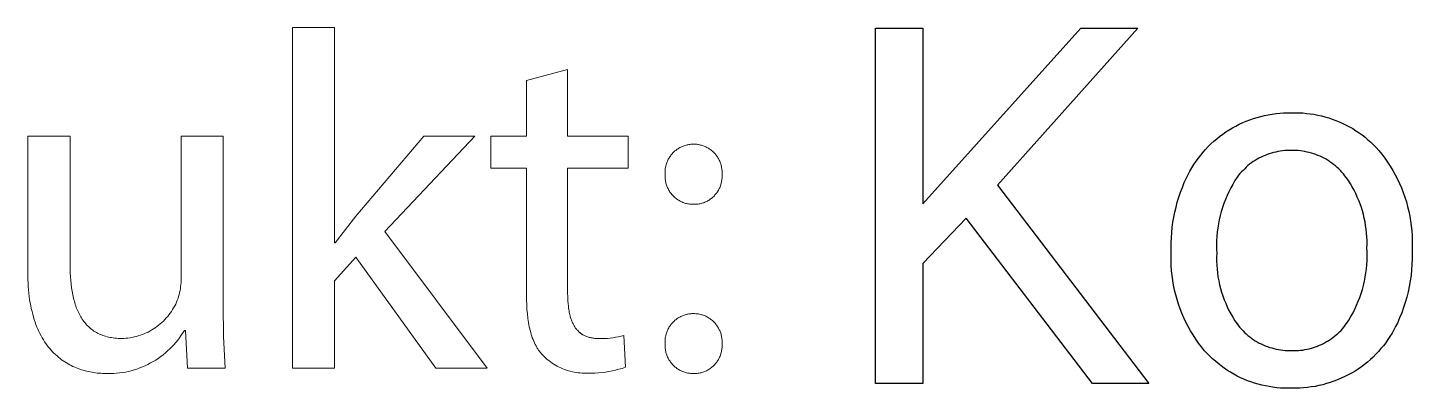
# Model space of a CAD drawing. Header units: millimetres. Extents: x 0 to 3480, y 0 to 2432.
# Drawn here: x 2266.4 to 2367.1, y 151.7 to 177.9 of the extents above; entities that cross this region are included whole.
import ezdxf

# ---------------------------------------------------------------- set-up
doc = ezdxf.new("R2010")
doc.units = ezdxf.units.MM
doc.header["$MEASUREMENT"] = 0
doc.layers.add('Domyślny', color=7, linetype='Continuous', true_color=0x000000)

msp = doc.modelspace()

# ---------------------------------------------------------------- linework, layer by layer
at = {"layer": 'Domyślny', "color": 18, "lineweight": 15, "true_color": 0x000000}
for p, q in [((2285.65, 153.18), (2285.65, 177.93)), ((2285.65, 177.93), (2288.69, 177.93)), ((2288.69, 177.93), (2288.69, 162.3)), ((2302.66, 174.09), (2305.66, 174.89)), ((2305.66, 174.89), (2305.66, 170.04)), ((2302.66, 170.04), (2302.66, 174.09)), ((2266.39, 160.17), (2266.39, 170.05)), ((2266.39, 170.05), (2269.47, 170.05)), ((2269.47, 170.05), (2269.47, 160.71)), ((2277.55, 159.7), (2277.55, 170.05)), ((2277.55, 170.05), (2280.61, 170.05)), ((2280.61, 170.05), (2280.61, 157.78)), ((2290.25, 164.23), (2295.2, 170.04)), ((2298.9, 170.04), (2292.37, 163.11)), ((2295.2, 170.04), (2298.9, 170.04)), ((2300.06, 167.71), (2300.06, 170.04)), ((2300.06, 170.04), (2302.66, 170.04)), ((2305.66, 170.04), (2310.06, 170.04)), ((2310.06, 170.04), (2310.06, 167.71)), ((2313.75, 169.17), (2313.81, 169.21)), ((2313.81, 169.21), (2313.88, 169.24)), ((2313.88, 169.24), (2313.94, 169.27)), ((2313.94, 169.27), (2314.01, 169.3)), ((2314.01, 169.3), (2314.07, 169.32)), ((2314.07, 169.32), (2314.14, 169.35)), ((2314.14, 169.35), (2314.21, 169.37)), ((2314.21, 169.37), (2314.27, 169.39)), ((2314.27, 169.39), (2314.34, 169.41)), ((2314.34, 169.41), (2314.41, 169.42)), ((2314.41, 169.42), (2314.48, 169.43)), ((2314.48, 169.43), (2314.55, 169.44)), ((2314.55, 169.44), (2314.62, 169.45)), ((2314.62, 169.45), (2314.69, 169.45)), ((2314.69, 169.45), (2314.76, 169.46)), ((2314.76, 169.46), (2314.84, 169.46)), ((2314.84, 169.46), (2314.91, 169.45)), ((2314.91, 169.45), (2314.98, 169.45)), ((2314.98, 169.45), (2315.05, 169.45)), ((2315.05, 169.45), (2315.12, 169.44)), ((2315.12, 169.44), (2315.18, 169.43)), ((2315.18, 169.43), (2315.25, 169.41)), ((2315.25, 169.41), (2315.32, 169.4)), ((2315.32, 169.4), (2315.39, 169.38)), ((2315.39, 169.38), (2315.46, 169.36)), ((2315.46, 169.36), (2315.52, 169.34)), ((2315.52, 169.34), (2315.59, 169.31)), ((2315.59, 169.31), (2315.65, 169.29)), ((2315.65, 169.29), (2315.72, 169.26)), ((2315.72, 169.26), (2315.78, 169.23)), ((2315.78, 169.23), (2315.84, 169.19)), ((2315.84, 169.19), (2315.9, 169.16)), ((2312.89, 168.17), (2312.92, 168.23)), ((2312.92, 168.23), (2312.95, 168.3)), ((2312.95, 168.3), (2312.98, 168.36)), ((2312.98, 168.36), (2313.01, 168.42)), ((2313.01, 168.42), (2313.05, 168.48)), ((2313.05, 168.48), (2313.09, 168.54)), ((2313.09, 168.54), (2313.13, 168.6)), ((2313.13, 168.6), (2313.17, 168.66)), ((2313.17, 168.66), (2313.22, 168.71)), ((2313.22, 168.71), (2313.26, 168.77)), ((2313.26, 168.77), (2313.31, 168.82)), ((2313.31, 168.82), (2313.36, 168.87)), ((2313.36, 168.87), (2313.41, 168.92)), ((2313.41, 168.92), (2313.46, 168.97)), ((2313.46, 168.97), (2313.52, 169.01)), ((2313.52, 169.01), (2313.58, 169.05)), ((2313.58, 169.05), (2313.63, 169.1)), ((2313.63, 169.1), (2313.69, 169.13)), ((2313.69, 169.13), (2313.75, 169.17)), ((2315.9, 169.16), (2315.96, 169.12)), ((2315.96, 169.12), (2316.02, 169.08)), ((2316.02, 169.08), (2316.08, 169.04)), ((2316.08, 169.04), (2316.13, 169)), ((2316.13, 169), (2316.19, 168.95)), ((2316.19, 168.95), (2316.24, 168.91)), ((2316.24, 168.91), (2316.29, 168.86)), ((2316.29, 168.86), (2316.34, 168.81)), ((2316.34, 168.81), (2316.39, 168.76)), ((2316.39, 168.76), (2316.43, 168.7)), ((2316.43, 168.7), (2316.47, 168.65)), ((2316.47, 168.65), (2316.52, 168.59)), ((2316.52, 168.59), (2316.56, 168.53)), ((2316.56, 168.53), (2316.59, 168.47)), ((2316.59, 168.47), (2316.63, 168.41)), ((2316.63, 168.41), (2316.66, 168.35)), ((2316.66, 168.35), (2316.69, 168.29)), ((2316.69, 168.29), (2316.72, 168.22)), ((2316.72, 168.22), (2316.75, 168.16)), ((2302.66, 167.71), (2300.06, 167.71)), ((2302.66, 158.51), (2302.66, 167.71)), ((2310.06, 167.71), (2305.66, 167.71)), ((2305.66, 167.71), (2305.66, 158.62)), ((2312.74, 167.41), (2312.75, 167.48)), ((2312.75, 167.34), (2312.74, 167.41)), ((2312.75, 167.55), (2312.76, 167.62)), ((2312.75, 167.48), (2312.75, 167.55)), ((2312.75, 167.27), (2312.75, 167.34)), ((2312.75, 167.19), (2312.75, 167.27)), ((2312.75, 167.12), (2312.75, 167.19)), ((2312.76, 167.69), (2312.78, 167.76)), ((2312.76, 167.62), (2312.76, 167.69)), ((2312.78, 167.76), (2312.79, 167.83)), ((2312.79, 167.83), (2312.8, 167.9)), ((2312.8, 167.9), (2312.82, 167.97)), ((2312.82, 167.97), (2312.84, 168.03)), ((2312.84, 168.03), (2312.87, 168.1)), ((2312.87, 168.1), (2312.89, 168.17)), ((2316.75, 168.16), (2316.77, 168.09)), ((2316.77, 168.09), (2316.8, 168.03)), ((2316.8, 168.03), (2316.82, 167.96)), ((2316.82, 167.96), (2316.83, 167.89)), ((2316.83, 167.89), (2316.85, 167.82)), ((2316.85, 167.82), (2316.86, 167.75)), ((2316.86, 167.75), (2316.87, 167.69)), ((2316.87, 167.69), (2316.88, 167.62)), ((2316.88, 167.62), (2316.89, 167.55)), ((2316.89, 167.55), (2316.89, 167.48)), ((2316.89, 167.48), (2316.89, 167.41)), ((2316.89, 167.41), (2316.89, 167.34)), ((2316.89, 167.34), (2316.89, 167.27)), ((2316.89, 167.27), (2316.89, 167.19)), ((2316.89, 167.19), (2316.89, 167.12)), ((2312.75, 167.05), (2312.75, 167.12)), ((2312.75, 166.98), (2312.75, 167.05)), ((2312.76, 166.91), (2312.75, 166.98)), ((2312.77, 166.84), (2312.76, 166.91)), ((2312.78, 166.77), (2312.77, 166.84)), ((2312.79, 166.7), (2312.78, 166.77)), ((2312.81, 166.63), (2312.79, 166.7)), ((2312.83, 166.56), (2312.81, 166.63)), ((2312.85, 166.49), (2312.83, 166.56)), ((2312.87, 166.42), (2312.85, 166.49)), ((2312.9, 166.36), (2312.87, 166.42)), ((2312.93, 166.29), (2312.9, 166.36)), ((2312.96, 166.23), (2312.93, 166.29)), ((2312.99, 166.16), (2312.96, 166.23)), ((2316.66, 166.17), (2316.62, 166.11)), ((2316.69, 166.23), (2316.66, 166.17)), ((2316.72, 166.3), (2316.69, 166.23)), ((2316.75, 166.36), (2316.72, 166.3)), ((2316.77, 166.43), (2316.75, 166.36)), ((2316.79, 166.5), (2316.77, 166.43)), ((2316.81, 166.56), (2316.79, 166.5)), ((2316.83, 166.63), (2316.81, 166.56)), ((2316.85, 166.7), (2316.83, 166.63)), ((2316.86, 166.77), (2316.85, 166.7)), ((2316.87, 166.84), (2316.86, 166.77)), ((2316.88, 166.91), (2316.87, 166.84)), ((2316.89, 166.98), (2316.88, 166.91)), ((2316.89, 167.12), (2316.89, 167.05)), ((2316.89, 167.05), (2316.89, 166.98)), ((2313.03, 166.1), (2312.99, 166.16)), ((2313.06, 166.04), (2313.03, 166.1)), ((2313.1, 165.98), (2313.06, 166.04)), ((2313.14, 165.92), (2313.1, 165.98)), ((2313.19, 165.87), (2313.14, 165.92)), ((2313.23, 165.81), (2313.19, 165.87)), ((2313.28, 165.76), (2313.23, 165.81)), ((2313.33, 165.71), (2313.28, 165.76)), ((2313.38, 165.66), (2313.33, 165.71)), ((2313.43, 165.61), (2313.38, 165.66)), ((2313.49, 165.56), (2313.43, 165.61)), ((2313.54, 165.52), (2313.49, 165.56)), ((2313.6, 165.47), (2313.54, 165.52)), ((2313.66, 165.43), (2313.6, 165.47)), ((2313.72, 165.39), (2313.66, 165.43)), ((2313.78, 165.36), (2313.72, 165.39)), ((2313.84, 165.32), (2313.78, 165.36)), ((2313.9, 165.29), (2313.84, 165.32)), ((2313.97, 165.26), (2313.9, 165.29)), ((2314.03, 165.23), (2313.97, 165.26)), ((2314.1, 165.21), (2314.03, 165.23)), ((2314.17, 165.18), (2314.1, 165.21)), ((2314.24, 165.16), (2314.17, 165.18)), ((2314.31, 165.15), (2314.24, 165.16)), ((2315.43, 165.17), (2315.36, 165.15)), ((2315.5, 165.19), (2315.43, 165.17)), ((2315.56, 165.21), (2315.5, 165.19)), ((2315.63, 165.24), (2315.56, 165.21)), ((2315.69, 165.27), (2315.63, 165.24)), ((2315.76, 165.3), (2315.69, 165.27)), ((2315.82, 165.33), (2315.76, 165.3)), ((2315.88, 165.36), (2315.82, 165.33)), ((2315.94, 165.4), (2315.88, 165.36)), ((2316, 165.44), (2315.94, 165.4)), ((2316.06, 165.48), (2316, 165.44)), ((2316.12, 165.52), (2316.06, 165.48)), ((2316.17, 165.57), (2316.12, 165.52)), ((2316.22, 165.62), (2316.17, 165.57)), ((2316.28, 165.66), (2316.22, 165.62)), ((2316.33, 165.71), (2316.28, 165.66)), ((2316.37, 165.77), (2316.33, 165.71)), ((2316.42, 165.82), (2316.37, 165.77)), ((2316.46, 165.87), (2316.42, 165.82)), ((2316.51, 165.93), (2316.46, 165.87)), ((2316.55, 165.99), (2316.51, 165.93)), ((2316.59, 166.05), (2316.55, 165.99)), ((2316.62, 166.11), (2316.59, 166.05)), ((2288.76, 162.3), (2290.25, 164.23)), ((2314.38, 165.13), (2314.31, 165.15)), ((2314.45, 165.12), (2314.38, 165.13)), ((2314.52, 165.11), (2314.45, 165.12)), ((2314.59, 165.1), (2314.52, 165.11)), ((2314.66, 165.09), (2314.59, 165.1)), ((2314.73, 165.09), (2314.66, 165.09)), ((2314.8, 165.09), (2314.73, 165.09)), ((2314.87, 165.09), (2314.8, 165.09)), ((2314.94, 165.09), (2314.87, 165.09)), ((2315.01, 165.09), (2314.94, 165.09)), ((2315.08, 165.1), (2315.01, 165.09)), ((2315.15, 165.11), (2315.08, 165.1)), ((2315.22, 165.12), (2315.15, 165.11)), ((2315.29, 165.13), (2315.22, 165.12)), ((2315.36, 165.15), (2315.29, 165.13)), ((2288.69, 162.3), (2288.76, 162.3)), ((2292.37, 163.11), (2299.8, 153.18)), ((2290.25, 161.26), (2288.69, 159.52)), ((2296.07, 153.18), (2290.25, 161.26)), ((2266.4, 159.63), (2266.39, 160.17)), ((2269.47, 160.71), (2269.47, 160.41)), ((2269.47, 160.41), (2269.48, 160.12)), ((2266.41, 159.37), (2266.4, 159.63)), ((2266.42, 159.12), (2266.41, 159.37)), ((2266.44, 158.87), (2266.42, 159.12)), ((2269.48, 160.12), (2269.5, 159.84)), ((2269.5, 159.84), (2269.52, 159.56)), ((2269.52, 159.56), (2269.54, 159.29)), ((2269.54, 159.29), (2269.58, 159.02)), ((2277.49, 158.97), (2277.51, 159.12)), ((2277.51, 159.12), (2277.53, 159.26)), ((2277.53, 159.26), (2277.54, 159.41)), ((2277.54, 159.41), (2277.55, 159.55)), ((2277.55, 159.55), (2277.55, 159.7)), ((2288.69, 159.52), (2288.69, 153.18)), ((2266.47, 158.63), (2266.44, 158.87)), ((2266.5, 158.39), (2266.47, 158.63)), ((2266.53, 158.16), (2266.5, 158.39)), ((2266.56, 157.94), (2266.53, 158.16)), ((2269.58, 159.02), (2269.62, 158.77)), ((2269.62, 158.77), (2269.67, 158.52)), ((2269.67, 158.52), (2269.72, 158.28)), ((2269.72, 158.28), (2269.75, 158.16)), ((2269.75, 158.16), (2269.78, 158.05)), ((2277.21, 157.98), (2277.27, 158.12)), ((2277.27, 158.12), (2277.32, 158.26)), ((2277.32, 158.26), (2277.36, 158.4)), ((2277.36, 158.4), (2277.4, 158.54)), ((2277.4, 158.54), (2277.44, 158.68)), ((2277.44, 158.68), (2277.47, 158.83)), ((2277.47, 158.83), (2277.49, 158.97)), ((2302.67, 158.15), (2302.66, 158.51)), ((2302.68, 157.79), (2302.67, 158.15)), ((2305.66, 158.62), (2305.67, 158.42)), ((2305.67, 158.42), (2305.67, 158.24)), ((2305.67, 158.24), (2305.68, 158.05)), ((2266.61, 157.72), (2266.56, 157.94)), ((2266.65, 157.51), (2266.61, 157.72)), ((2266.7, 157.3), (2266.65, 157.51)), ((2266.75, 157.1), (2266.7, 157.3)), ((2269.78, 158.05), (2269.81, 157.93)), ((2269.81, 157.93), (2269.85, 157.82)), ((2269.85, 157.82), (2269.89, 157.71)), ((2269.89, 157.71), (2269.92, 157.6)), ((2269.92, 157.6), (2269.96, 157.5)), ((2269.96, 157.5), (2270.01, 157.4)), ((2270.01, 157.4), (2270.05, 157.3)), ((2270.05, 157.3), (2270.1, 157.2)), ((2270.1, 157.2), (2270.15, 157.1)), ((2276.66, 157.06), (2276.76, 157.19)), ((2276.76, 157.19), (2276.84, 157.31)), ((2276.84, 157.31), (2276.93, 157.44)), ((2276.93, 157.44), (2277, 157.57)), ((2277, 157.57), (2277.08, 157.71)), ((2277.08, 157.71), (2277.15, 157.84)), ((2277.15, 157.84), (2277.21, 157.98)), ((2280.61, 157.78), (2280.64, 155.48)), ((2302.7, 157.45), (2302.68, 157.79)), ((2302.73, 157.12), (2302.7, 157.45)), ((2302.76, 156.8), (2302.73, 157.12)), ((2305.68, 158.05), (2305.69, 157.88)), ((2305.69, 157.88), (2305.71, 157.7)), ((2305.71, 157.7), (2305.73, 157.54)), ((2305.73, 157.54), (2305.76, 157.38)), ((2305.76, 157.38), (2305.78, 157.22)), ((2305.78, 157.22), (2305.8, 157.15)), ((2305.8, 157.15), (2305.82, 157.07)), ((2314.34, 157.1), (2314.41, 157.11)), ((2314.41, 157.11), (2314.48, 157.12)), ((2314.48, 157.12), (2314.55, 157.13)), ((2314.55, 157.13), (2314.62, 157.14)), ((2314.62, 157.14), (2314.69, 157.15)), ((2314.69, 157.15), (2314.76, 157.15)), ((2314.76, 157.15), (2314.84, 157.15)), ((2314.84, 157.15), (2314.91, 157.15)), ((2314.91, 157.15), (2314.98, 157.14)), ((2314.98, 157.14), (2315.05, 157.14)), ((2315.05, 157.14), (2315.12, 157.13)), ((2315.12, 157.13), (2315.18, 157.12)), ((2315.18, 157.12), (2315.25, 157.11)), ((2315.25, 157.11), (2315.32, 157.09)), ((2266.8, 156.9), (2266.75, 157.1)), ((2266.86, 156.71), (2266.8, 156.9)), ((2266.92, 156.53), (2266.86, 156.71)), ((2266.99, 156.35), (2266.92, 156.53)), ((2267.06, 156.17), (2266.99, 156.35)), ((2267.13, 156.01), (2267.06, 156.17)), ((2270.15, 157.1), (2270.2, 157.01)), ((2270.2, 157.01), (2270.25, 156.91)), ((2270.25, 156.91), (2270.3, 156.83)), ((2270.3, 156.83), (2270.36, 156.74)), ((2270.36, 156.74), (2270.42, 156.65)), ((2270.42, 156.65), (2270.48, 156.57)), ((2270.48, 156.57), (2270.54, 156.49)), ((2270.54, 156.49), (2270.61, 156.41)), ((2270.61, 156.41), (2270.67, 156.34)), ((2270.67, 156.34), (2270.74, 156.27)), ((2270.74, 156.27), (2270.81, 156.2)), ((2270.81, 156.2), (2270.89, 156.13)), ((2270.89, 156.13), (2270.96, 156.06)), ((2275.54, 156.04), (2275.67, 156.12)), ((2275.67, 156.12), (2275.79, 156.21)), ((2275.79, 156.21), (2275.91, 156.3)), ((2275.91, 156.3), (2276.03, 156.4)), ((2276.03, 156.4), (2276.15, 156.5)), ((2276.15, 156.5), (2276.26, 156.61)), ((2276.26, 156.61), (2276.37, 156.72)), ((2276.37, 156.72), (2276.47, 156.83)), ((2276.47, 156.83), (2276.57, 156.94)), ((2276.57, 156.94), (2276.66, 157.06)), ((2302.78, 156.64), (2302.76, 156.8)), ((2302.81, 156.49), (2302.78, 156.64)), ((2302.84, 156.34), (2302.81, 156.49)), ((2302.86, 156.19), (2302.84, 156.34)), ((2302.9, 156.05), (2302.86, 156.19)), ((2305.82, 157.07), (2305.83, 157)), ((2305.83, 157), (2305.85, 156.93)), ((2305.85, 156.93), (2305.87, 156.86)), ((2305.87, 156.86), (2305.9, 156.79)), ((2305.9, 156.79), (2305.92, 156.73)), ((2305.92, 156.73), (2305.94, 156.66)), ((2305.94, 156.66), (2305.97, 156.6)), ((2305.97, 156.6), (2305.99, 156.54)), ((2305.99, 156.54), (2306.02, 156.47)), ((2306.02, 156.47), (2306.05, 156.42)), ((2306.05, 156.42), (2306.08, 156.36)), ((2306.08, 156.36), (2306.11, 156.3)), ((2306.11, 156.3), (2306.14, 156.25)), ((2306.14, 156.25), (2306.17, 156.19)), ((2306.17, 156.19), (2306.21, 156.14)), ((2306.21, 156.14), (2306.24, 156.09)), ((2312.98, 156.05), (2313.01, 156.11)), ((2313.01, 156.11), (2313.05, 156.18)), ((2313.05, 156.18), (2313.09, 156.24)), ((2313.09, 156.24), (2313.13, 156.29)), ((2313.13, 156.29), (2313.17, 156.35)), ((2313.17, 156.35), (2313.22, 156.41)), ((2313.22, 156.41), (2313.26, 156.46)), ((2313.26, 156.46), (2313.31, 156.51)), ((2313.31, 156.51), (2313.36, 156.56)), ((2313.36, 156.56), (2313.41, 156.61)), ((2313.41, 156.61), (2313.46, 156.66)), ((2313.46, 156.66), (2313.52, 156.7)), ((2313.52, 156.7), (2313.58, 156.75)), ((2313.58, 156.75), (2313.63, 156.79)), ((2313.63, 156.79), (2313.69, 156.83)), ((2313.69, 156.83), (2313.75, 156.86)), ((2313.75, 156.86), (2313.81, 156.9)), ((2313.81, 156.9), (2313.88, 156.93)), ((2313.88, 156.93), (2313.94, 156.96)), ((2313.94, 156.96), (2314.01, 156.99)), ((2314.01, 156.99), (2314.07, 157.02)), ((2314.07, 157.02), (2314.14, 157.04)), ((2314.14, 157.04), (2314.21, 157.06)), ((2314.21, 157.06), (2314.27, 157.08)), ((2314.27, 157.08), (2314.34, 157.1)), ((2315.32, 157.09), (2315.39, 157.07)), ((2315.39, 157.07), (2315.46, 157.05)), ((2315.46, 157.05), (2315.52, 157.03)), ((2315.52, 157.03), (2315.59, 157.01)), ((2315.59, 157.01), (2315.65, 156.98)), ((2315.65, 156.98), (2315.72, 156.95)), ((2315.72, 156.95), (2315.78, 156.92)), ((2315.78, 156.92), (2315.84, 156.89)), ((2315.84, 156.89), (2315.9, 156.85)), ((2315.9, 156.85), (2315.96, 156.81)), ((2315.96, 156.81), (2316.02, 156.77)), ((2316.02, 156.77), (2316.08, 156.73)), ((2316.08, 156.73), (2316.13, 156.69)), ((2316.13, 156.69), (2316.19, 156.65)), ((2316.19, 156.65), (2316.24, 156.6)), ((2316.24, 156.6), (2316.29, 156.55)), ((2316.29, 156.55), (2316.34, 156.5)), ((2316.34, 156.5), (2316.39, 156.45)), ((2316.39, 156.45), (2316.43, 156.39)), ((2316.43, 156.39), (2316.47, 156.34)), ((2316.47, 156.34), (2316.52, 156.28)), ((2316.52, 156.28), (2316.56, 156.22)), ((2316.56, 156.22), (2316.59, 156.16)), ((2316.59, 156.16), (2316.63, 156.1)), ((2316.63, 156.1), (2316.66, 156.04)), ((2267.2, 155.84), (2267.13, 156.01)), ((2267.28, 155.69), (2267.2, 155.84)), ((2267.36, 155.53), (2267.28, 155.69)), ((2267.44, 155.38), (2267.36, 155.53)), ((2267.53, 155.24), (2267.44, 155.38)), ((2267.62, 155.1), (2267.53, 155.24)), ((2267.71, 154.97), (2267.62, 155.1)), ((2270.96, 156.06), (2271.04, 156)), ((2271.04, 156), (2271.12, 155.94)), ((2271.12, 155.94), (2271.2, 155.88)), ((2271.2, 155.88), (2271.29, 155.83)), ((2271.29, 155.83), (2271.38, 155.78)), ((2271.38, 155.78), (2271.46, 155.73)), ((2271.46, 155.73), (2271.56, 155.68)), ((2271.56, 155.68), (2271.65, 155.64)), ((2271.65, 155.64), (2271.75, 155.6)), ((2271.75, 155.6), (2271.85, 155.56)), ((2271.85, 155.56), (2271.95, 155.53)), ((2271.95, 155.53), (2272.05, 155.5)), ((2272.05, 155.5), (2272.16, 155.47)), ((2272.16, 155.47), (2272.26, 155.44)), ((2272.26, 155.44), (2272.38, 155.42)), ((2272.38, 155.42), (2272.49, 155.4)), ((2272.49, 155.4), (2272.61, 155.38)), ((2272.61, 155.38), (2272.72, 155.37)), ((2272.72, 155.37), (2272.85, 155.36)), ((2272.85, 155.36), (2272.97, 155.35)), ((2272.97, 155.35), (2273.1, 155.34)), ((2273.1, 155.34), (2273.22, 155.34)), ((2273.22, 155.34), (2273.38, 155.35)), ((2273.38, 155.35), (2273.53, 155.36)), ((2273.53, 155.36), (2273.68, 155.37)), ((2273.68, 155.37), (2273.83, 155.39)), ((2273.83, 155.39), (2273.98, 155.42)), ((2273.98, 155.42), (2274.13, 155.45)), ((2274.13, 155.45), (2274.28, 155.49)), ((2274.28, 155.49), (2274.43, 155.53)), ((2274.43, 155.53), (2274.58, 155.57)), ((2274.58, 155.57), (2274.72, 155.63)), ((2274.72, 155.63), (2274.86, 155.68)), ((2274.86, 155.68), (2275, 155.74)), ((2275, 155.74), (2275.14, 155.81)), ((2275.14, 155.81), (2275.28, 155.88)), ((2275.28, 155.88), (2275.41, 155.96)), ((2275.41, 155.96), (2275.54, 156.04)), ((2277.3, 155.22), (2277.17, 155.05)), ((2277.43, 155.39), (2277.3, 155.22)), ((2277.56, 155.57), (2277.43, 155.39)), ((2277.68, 155.75), (2277.56, 155.57)), ((2277.79, 155.93), (2277.68, 155.75)), ((2277.86, 155.93), (2277.79, 155.93)), ((2278.02, 153.19), (2277.86, 155.93)), ((2280.64, 155.48), (2280.75, 153.19)), ((2302.93, 155.91), (2302.9, 156.05)), ((2302.97, 155.77), (2302.93, 155.91)), ((2303.01, 155.64), (2302.97, 155.77)), ((2303.05, 155.51), (2303.01, 155.64)), ((2303.09, 155.38), (2303.05, 155.51)), ((2303.14, 155.26), (2303.09, 155.38)), ((2303.19, 155.14), (2303.14, 155.26)), ((2303.24, 155.02), (2303.19, 155.14)), ((2306.24, 156.09), (2306.28, 156.04)), ((2306.28, 156.04), (2306.32, 156)), ((2306.32, 156), (2306.36, 155.95)), ((2306.36, 155.95), (2306.4, 155.91)), ((2306.4, 155.91), (2306.44, 155.86)), ((2306.44, 155.86), (2306.48, 155.82)), ((2306.48, 155.82), (2306.5, 155.8)), ((2306.5, 155.8), (2306.53, 155.78)), ((2306.53, 155.78), (2306.55, 155.77)), ((2306.55, 155.77), (2306.57, 155.75)), ((2306.57, 155.75), (2306.6, 155.73)), ((2306.6, 155.73), (2306.62, 155.71)), ((2306.62, 155.71), (2306.64, 155.69)), ((2306.64, 155.69), (2306.67, 155.68)), ((2306.67, 155.68), (2306.69, 155.66)), ((2306.69, 155.66), (2306.72, 155.64)), ((2306.72, 155.64), (2306.74, 155.63)), ((2306.74, 155.63), (2306.77, 155.61)), ((2306.77, 155.61), (2306.82, 155.58)), ((2306.82, 155.58), (2306.88, 155.55)), ((2306.88, 155.55), (2306.93, 155.53)), ((2306.93, 155.53), (2306.99, 155.5)), ((2306.99, 155.5), (2307.05, 155.48)), ((2307.05, 155.48), (2307.11, 155.46)), ((2307.11, 155.46), (2307.17, 155.44)), ((2307.17, 155.44), (2307.23, 155.42)), ((2307.23, 155.42), (2307.3, 155.41)), ((2307.3, 155.41), (2307.36, 155.39)), ((2307.36, 155.39), (2307.43, 155.38)), ((2307.43, 155.38), (2307.5, 155.37)), ((2307.5, 155.37), (2307.57, 155.36)), ((2307.57, 155.36), (2307.64, 155.35)), ((2307.64, 155.35), (2307.72, 155.34)), ((2307.72, 155.34), (2307.79, 155.34)), ((2307.79, 155.34), (2307.87, 155.34)), ((2307.87, 155.34), (2307.95, 155.34)), ((2307.95, 155.34), (2308.15, 155.33)), ((2308.15, 155.33), (2308.35, 155.34)), ((2308.35, 155.34), (2308.55, 155.35)), ((2308.55, 155.35), (2308.75, 155.37)), ((2308.75, 155.37), (2308.95, 155.39)), ((2308.95, 155.39), (2309.15, 155.43)), ((2309.15, 155.43), (2309.35, 155.46)), ((2309.35, 155.46), (2309.55, 155.51)), ((2309.55, 155.51), (2309.74, 155.56)), ((2309.74, 155.56), (2309.87, 153.25)), ((2312.74, 155.1), (2312.75, 155.17)), ((2312.75, 155.03), (2312.74, 155.1)), ((2312.75, 155.24), (2312.76, 155.31)), ((2312.75, 155.17), (2312.75, 155.24)), ((2312.76, 155.38), (2312.78, 155.45)), ((2312.76, 155.31), (2312.76, 155.38)), ((2312.78, 155.45), (2312.79, 155.52)), ((2312.79, 155.52), (2312.8, 155.59)), ((2312.8, 155.59), (2312.82, 155.66)), ((2312.82, 155.66), (2312.84, 155.73)), ((2312.84, 155.73), (2312.87, 155.79)), ((2312.87, 155.79), (2312.89, 155.86)), ((2312.89, 155.86), (2312.92, 155.92)), ((2312.92, 155.92), (2312.95, 155.99)), ((2312.95, 155.99), (2312.98, 156.05)), ((2316.66, 156.04), (2316.69, 155.98)), ((2316.69, 155.98), (2316.72, 155.92)), ((2316.72, 155.92), (2316.75, 155.85)), ((2316.75, 155.85), (2316.77, 155.79)), ((2316.77, 155.79), (2316.8, 155.72)), ((2316.8, 155.72), (2316.82, 155.65)), ((2316.82, 155.65), (2316.83, 155.58)), ((2316.83, 155.58), (2316.85, 155.52)), ((2316.85, 155.52), (2316.86, 155.45)), ((2316.86, 155.45), (2316.87, 155.38)), ((2316.87, 155.38), (2316.88, 155.31)), ((2316.88, 155.31), (2316.89, 155.24)), ((2316.89, 155.24), (2316.89, 155.17)), ((2316.89, 155.17), (2316.89, 155.1)), ((2316.89, 155.1), (2316.89, 155.03)), ((2267.8, 154.84), (2267.71, 154.97)), ((2267.9, 154.72), (2267.8, 154.84)), ((2268, 154.6), (2267.9, 154.72)), ((2268.1, 154.48), (2268, 154.6)), ((2268.2, 154.37), (2268.1, 154.48)), ((2268.3, 154.27), (2268.2, 154.37)), ((2268.41, 154.17), (2268.3, 154.27)), ((2268.52, 154.07), (2268.41, 154.17)), ((2276.23, 154.15), (2276.06, 154.02)), ((2276.4, 154.29), (2276.23, 154.15)), ((2276.56, 154.43), (2276.4, 154.29)), ((2276.72, 154.58), (2276.56, 154.43)), ((2276.88, 154.73), (2276.72, 154.58)), ((2277.02, 154.89), (2276.88, 154.73)), ((2277.17, 155.05), (2277.02, 154.89)), ((2303.3, 154.91), (2303.24, 155.02)), ((2303.36, 154.8), (2303.3, 154.91)), ((2303.42, 154.69), (2303.36, 154.8)), ((2303.45, 154.64), (2303.42, 154.69)), ((2303.48, 154.59), (2303.45, 154.64)), ((2303.52, 154.54), (2303.48, 154.59)), ((2303.55, 154.49), (2303.52, 154.54)), ((2303.59, 154.44), (2303.55, 154.49)), ((2303.62, 154.39), (2303.59, 154.44)), ((2303.66, 154.34), (2303.62, 154.39)), ((2303.7, 154.3), (2303.66, 154.34)), ((2303.74, 154.25), (2303.7, 154.3)), ((2303.78, 154.21), (2303.74, 154.25)), ((2303.82, 154.16), (2303.78, 154.21)), ((2303.86, 154.12), (2303.82, 154.16)), ((2303.96, 154.02), (2303.86, 154.12)), ((2312.75, 154.96), (2312.75, 155.03)), ((2312.75, 154.89), (2312.75, 154.96)), ((2312.75, 154.81), (2312.75, 154.89)), ((2312.75, 154.74), (2312.75, 154.81)), ((2312.75, 154.67), (2312.75, 154.74)), ((2312.76, 154.6), (2312.75, 154.67)), ((2312.77, 154.53), (2312.76, 154.6)), ((2312.78, 154.46), (2312.77, 154.53)), ((2312.8, 154.39), (2312.78, 154.46)), ((2312.81, 154.32), (2312.8, 154.39)), ((2312.83, 154.25), (2312.81, 154.32)), ((2312.85, 154.19), (2312.83, 154.25)), ((2312.88, 154.12), (2312.85, 154.19)), ((2312.9, 154.05), (2312.88, 154.12)), ((2316.77, 154.13), (2316.74, 154.06)), ((2316.79, 154.19), (2316.77, 154.13)), ((2316.81, 154.26), (2316.79, 154.19)), ((2316.83, 154.33), (2316.81, 154.26)), ((2316.85, 154.4), (2316.83, 154.33)), ((2316.86, 154.47), (2316.85, 154.4)), ((2316.87, 154.53), (2316.86, 154.47)), ((2316.88, 154.6), (2316.87, 154.53)), ((2316.89, 154.68), (2316.88, 154.6)), ((2316.89, 155.03), (2316.89, 154.96)), ((2316.89, 154.96), (2316.89, 154.89)), ((2316.89, 154.89), (2316.89, 154.82)), ((2316.89, 154.82), (2316.89, 154.75)), ((2316.89, 154.75), (2316.89, 154.68)), ((2268.63, 153.97), (2268.52, 154.07)), ((2268.74, 153.89), (2268.63, 153.97)), ((2268.85, 153.8), (2268.74, 153.89)), ((2268.97, 153.72), (2268.85, 153.8)), ((2269.09, 153.64), (2268.97, 153.72)), ((2269.2, 153.57), (2269.09, 153.64)), ((2269.32, 153.5), (2269.2, 153.57)), ((2269.44, 153.43), (2269.32, 153.5)), ((2269.56, 153.37), (2269.44, 153.43)), ((2269.68, 153.31), (2269.56, 153.37)), ((2269.81, 153.26), (2269.68, 153.31)), ((2269.93, 153.21), (2269.81, 153.26)), ((2270.06, 153.16), (2269.93, 153.21)), ((2270.18, 153.11), (2270.06, 153.16)), ((2270.31, 153.07), (2270.18, 153.11)), ((2274.33, 153.12), (2274.13, 153.06)), ((2274.54, 153.2), (2274.33, 153.12)), ((2274.74, 153.28), (2274.54, 153.2)), ((2274.94, 153.36), (2274.74, 153.28)), ((2275.13, 153.46), (2274.94, 153.36)), ((2275.33, 153.56), (2275.13, 153.46)), ((2275.52, 153.66), (2275.33, 153.56)), ((2275.7, 153.77), (2275.52, 153.66)), ((2275.88, 153.89), (2275.7, 153.77)), ((2276.06, 154.02), (2275.88, 153.89)), ((2280.75, 153.19), (2278.02, 153.19)), ((2288.69, 153.18), (2285.65, 153.18)), ((2299.8, 153.18), (2296.07, 153.18)), ((2304.07, 153.92), (2303.96, 154.02)), ((2304.18, 153.82), (2304.07, 153.92)), ((2304.29, 153.73), (2304.18, 153.82)), ((2304.41, 153.64), (2304.29, 153.73)), ((2304.53, 153.55), (2304.41, 153.64)), ((2304.65, 153.47), (2304.53, 153.55)), ((2304.77, 153.4), (2304.65, 153.47)), ((2304.9, 153.33), (2304.77, 153.4)), ((2305.03, 153.26), (2304.9, 153.33)), ((2305.16, 153.2), (2305.03, 153.26)), ((2305.3, 153.14), (2305.16, 153.2)), ((2305.44, 153.09), (2305.3, 153.14)), ((2305.57, 153.04), (2305.44, 153.09)), ((2309.39, 153.1), (2309.15, 153.03)), ((2309.63, 153.17), (2309.39, 153.1)), ((2309.87, 153.25), (2309.63, 153.17)), ((2312.93, 153.99), (2312.9, 154.05)), ((2312.96, 153.92), (2312.93, 153.99)), ((2312.99, 153.86), (2312.96, 153.92)), ((2313.03, 153.8), (2312.99, 153.86)), ((2313.07, 153.74), (2313.03, 153.8)), ((2313.11, 153.68), (2313.07, 153.74)), ((2313.15, 153.62), (2313.11, 153.68)), ((2313.19, 153.56), (2313.15, 153.62)), ((2313.24, 153.51), (2313.19, 153.56)), ((2313.28, 153.46), (2313.24, 153.51)), ((2313.33, 153.4), (2313.28, 153.46)), ((2313.38, 153.35), (2313.33, 153.4)), ((2313.43, 153.31), (2313.38, 153.35)), ((2313.49, 153.26), (2313.43, 153.31)), ((2313.54, 153.22), (2313.49, 153.26)), ((2313.6, 153.17), (2313.54, 153.22)), ((2313.66, 153.13), (2313.6, 153.17)), ((2313.72, 153.09), (2313.66, 153.13)), ((2313.78, 153.06), (2313.72, 153.09)), ((2315.94, 153.1), (2315.88, 153.07)), ((2316, 153.14), (2315.94, 153.1)), ((2316.06, 153.18), (2316, 153.14)), ((2316.11, 153.22), (2316.06, 153.18)), ((2316.17, 153.27), (2316.11, 153.22)), ((2316.22, 153.31), (2316.17, 153.27)), ((2316.27, 153.36), (2316.22, 153.31)), ((2316.32, 153.41), (2316.27, 153.36)), ((2316.37, 153.46), (2316.32, 153.41)), ((2316.42, 153.52), (2316.37, 153.46)), ((2316.46, 153.57), (2316.42, 153.52)), ((2316.5, 153.63), (2316.46, 153.57)), ((2316.54, 153.69), (2316.5, 153.63)), ((2316.58, 153.75), (2316.54, 153.69)), ((2316.62, 153.81), (2316.58, 153.75)), ((2316.65, 153.87), (2316.62, 153.81)), ((2316.68, 153.93), (2316.65, 153.87)), ((2316.71, 153.99), (2316.68, 153.93)), ((2316.74, 154.06), (2316.71, 153.99)), ((2270.43, 153.03), (2270.31, 153.07)), ((2270.56, 153), (2270.43, 153.03)), ((2270.69, 152.97), (2270.56, 153)), ((2270.81, 152.94), (2270.69, 152.97)), ((2270.94, 152.91), (2270.81, 152.94)), ((2271.07, 152.89), (2270.94, 152.91)), ((2271.2, 152.87), (2271.07, 152.89)), ((2271.32, 152.85), (2271.2, 152.87)), ((2271.45, 152.83), (2271.32, 152.85)), ((2271.58, 152.82), (2271.45, 152.83)), ((2271.7, 152.81), (2271.58, 152.82)), ((2271.83, 152.8), (2271.7, 152.81)), ((2271.96, 152.8), (2271.83, 152.8)), ((2272.08, 152.79), (2271.96, 152.8)), ((2272.2, 152.79), (2272.08, 152.79)), ((2272.42, 152.79), (2272.2, 152.79)), ((2272.64, 152.8), (2272.42, 152.79)), ((2272.85, 152.82), (2272.64, 152.8)), ((2273.07, 152.84), (2272.85, 152.82)), ((2273.28, 152.87), (2273.07, 152.84)), ((2273.5, 152.9), (2273.28, 152.87)), ((2273.71, 152.95), (2273.5, 152.9)), ((2273.92, 153), (2273.71, 152.95)), ((2274.13, 153.06), (2273.92, 153)), ((2305.71, 152.99), (2305.57, 153.04)), ((2305.85, 152.96), (2305.71, 152.99)), ((2306, 152.92), (2305.85, 152.96)), ((2306.14, 152.89), (2306, 152.92)), ((2306.28, 152.87), (2306.14, 152.89)), ((2306.43, 152.85), (2306.28, 152.87)), ((2306.58, 152.84), (2306.43, 152.85)), ((2306.72, 152.83), (2306.58, 152.84)), ((2306.87, 152.82), (2306.72, 152.83)), ((2307.01, 152.83), (2306.87, 152.82)), ((2307.16, 152.83), (2307.01, 152.83)), ((2307.41, 152.83), (2307.16, 152.83)), ((2307.66, 152.83), (2307.41, 152.83)), ((2307.91, 152.84), (2307.66, 152.83)), ((2308.16, 152.86), (2307.91, 152.84)), ((2308.41, 152.89), (2308.16, 152.86)), ((2308.66, 152.93), (2308.41, 152.89)), ((2308.91, 152.98), (2308.66, 152.93)), ((2309.15, 153.03), (2308.91, 152.98)), ((2313.84, 153.02), (2313.78, 153.06)), ((2313.91, 152.99), (2313.84, 153.02)), ((2313.97, 152.96), (2313.91, 152.99)), ((2314.04, 152.93), (2313.97, 152.96)), ((2314.1, 152.91), (2314.04, 152.93)), ((2314.17, 152.89), (2314.1, 152.91)), ((2314.24, 152.87), (2314.17, 152.89)), ((2314.31, 152.85), (2314.24, 152.87)), ((2314.38, 152.83), (2314.31, 152.85)), ((2314.45, 152.82), (2314.38, 152.83)), ((2314.52, 152.81), (2314.45, 152.82)), ((2314.59, 152.8), (2314.52, 152.81)), ((2314.66, 152.79), (2314.59, 152.8)), ((2314.73, 152.79), (2314.66, 152.79)), ((2314.8, 152.79), (2314.73, 152.79)), ((2314.87, 152.79), (2314.8, 152.79)), ((2314.94, 152.79), (2314.87, 152.79)), ((2315.01, 152.79), (2314.94, 152.79)), ((2315.08, 152.8), (2315.01, 152.79)), ((2315.15, 152.81), (2315.08, 152.8)), ((2315.22, 152.82), (2315.15, 152.81)), ((2315.29, 152.84), (2315.22, 152.82)), ((2315.36, 152.85), (2315.29, 152.84)), ((2315.43, 152.87), (2315.36, 152.85)), ((2315.5, 152.89), (2315.43, 152.87)), ((2315.56, 152.92), (2315.5, 152.89)), ((2315.63, 152.94), (2315.56, 152.92)), ((2315.69, 152.97), (2315.63, 152.94)), ((2315.76, 153), (2315.69, 152.97)), ((2315.82, 153.03), (2315.76, 153)), ((2315.88, 153.07), (2315.82, 153.03))]:
    msp.add_line(p, q, dxfattribs=at)
at = {"layer": 'Domyślny'}
for p, q in [((2328.06, 152.07), (2328.06, 177.9)), ((2328.06, 177.9), (2331.48, 177.9)), ((2331.48, 177.9), (2331.48, 165.12)), ((2331.48, 165.12), (2342.99, 177.9)), ((2347.12, 177.9), (2336.92, 166.49)), ((2342.99, 177.9), (2347.12, 177.9)), ((2355.01, 171.13), (2355.28, 171.23)), ((2355.28, 171.23), (2355.54, 171.32)), ((2355.54, 171.32), (2355.81, 171.41)), ((2355.81, 171.41), (2356.08, 171.48)), ((2356.08, 171.48), (2356.35, 171.54)), ((2356.35, 171.54), (2356.62, 171.6)), ((2356.62, 171.6), (2356.9, 171.65)), ((2356.9, 171.65), (2357.18, 171.68)), ((2357.18, 171.68), (2357.45, 171.71)), ((2357.45, 171.71), (2357.73, 171.73)), ((2357.73, 171.73), (2358.01, 171.74)), ((2358.01, 171.74), (2358.29, 171.74)), ((2358.29, 171.74), (2358.57, 171.74)), ((2358.57, 171.74), (2358.84, 171.74)), ((2358.84, 171.74), (2359.12, 171.73)), ((2359.12, 171.73), (2359.39, 171.7)), ((2359.39, 171.7), (2359.66, 171.67)), ((2359.66, 171.67), (2359.94, 171.63)), ((2359.94, 171.63), (2360.21, 171.58)), ((2360.21, 171.58), (2360.48, 171.52)), ((2360.48, 171.52), (2360.74, 171.45)), ((2360.74, 171.45), (2361.01, 171.37)), ((2361.01, 171.37), (2361.27, 171.29)), ((2361.27, 171.29), (2361.52, 171.19)), ((2353.08, 170.03), (2353.3, 170.2)), ((2353.3, 170.2), (2353.53, 170.36)), ((2353.53, 170.36), (2353.77, 170.51)), ((2353.77, 170.51), (2354.01, 170.65)), ((2354.01, 170.65), (2354.25, 170.78)), ((2354.25, 170.78), (2354.5, 170.91)), ((2354.5, 170.91), (2354.76, 171.03)), ((2354.76, 171.03), (2355.01, 171.13)), ((2361.52, 171.19), (2361.78, 171.09)), ((2361.78, 171.09), (2362.03, 170.97)), ((2362.03, 170.97), (2362.28, 170.85)), ((2362.28, 170.85), (2362.52, 170.72)), ((2362.52, 170.72), (2362.76, 170.59)), ((2362.76, 170.59), (2362.99, 170.44)), ((2362.99, 170.44), (2363.22, 170.29)), ((2363.22, 170.29), (2363.44, 170.13)), ((2352.06, 169.08), (2352.25, 169.29)), ((2352.25, 169.29), (2352.45, 169.48)), ((2352.45, 169.48), (2352.65, 169.67)), ((2352.65, 169.67), (2352.87, 169.85)), ((2352.87, 169.85), (2353.08, 170.03)), ((2363.44, 170.13), (2363.66, 169.96)), ((2363.66, 169.96), (2363.87, 169.78)), ((2363.87, 169.78), (2364.08, 169.6)), ((2364.08, 169.6), (2364.27, 169.41)), ((2364.27, 169.41), (2364.47, 169.21)), ((2364.47, 169.21), (2364.65, 169.01)), ((2351.21, 167.98), (2351.37, 168.22)), ((2351.37, 168.22), (2351.53, 168.44)), ((2351.53, 168.44), (2351.7, 168.66)), ((2351.7, 168.66), (2351.88, 168.88)), ((2351.88, 168.88), (2352.06, 169.08)), ((2355.53, 168.19), (2355.39, 168.1)), ((2355.66, 168.28), (2355.53, 168.19)), ((2355.8, 168.36), (2355.66, 168.28)), ((2355.94, 168.44), (2355.8, 168.36)), ((2356.09, 168.52), (2355.94, 168.44)), ((2356.24, 168.59), (2356.09, 168.52)), ((2356.39, 168.65), (2356.24, 168.59)), ((2356.54, 168.71), (2356.39, 168.65)), ((2356.69, 168.76), (2356.54, 168.71)), ((2356.85, 168.81), (2356.69, 168.76)), ((2357, 168.85), (2356.85, 168.81)), ((2357.16, 168.89), (2357, 168.85)), ((2357.32, 168.92), (2357.16, 168.89)), ((2357.48, 168.95), (2357.32, 168.92)), ((2357.64, 168.97), (2357.48, 168.95)), ((2357.81, 168.99), (2357.64, 168.97)), ((2357.97, 169), (2357.81, 168.99)), ((2358.13, 169), (2357.97, 169)), ((2358.29, 169), (2358.13, 169)), ((2358.46, 169), (2358.29, 169)), ((2358.62, 169), (2358.46, 169)), ((2358.79, 168.99), (2358.62, 169)), ((2358.95, 168.97), (2358.79, 168.99)), ((2359.12, 168.95), (2358.95, 168.97)), ((2359.28, 168.93), (2359.12, 168.95)), ((2359.44, 168.89), (2359.28, 168.93)), ((2359.6, 168.86), (2359.44, 168.89)), ((2359.76, 168.81), (2359.6, 168.86)), ((2359.92, 168.76), (2359.76, 168.81)), ((2360.08, 168.71), (2359.92, 168.76)), ((2360.23, 168.65), (2360.08, 168.71)), ((2360.38, 168.58), (2360.23, 168.65)), ((2360.53, 168.51), (2360.38, 168.58)), ((2360.68, 168.44), (2360.53, 168.51)), ((2360.82, 168.36), (2360.68, 168.44)), ((2360.97, 168.27), (2360.82, 168.36)), ((2361.1, 168.18), (2360.97, 168.27)), ((2361.24, 168.09), (2361.1, 168.18)), ((2364.65, 169.01), (2364.88, 168.73)), ((2364.88, 168.73), (2365.09, 168.45)), ((2365.09, 168.45), (2365.29, 168.16)), ((2350.67, 167.01), (2350.79, 167.26)), ((2350.79, 167.26), (2350.92, 167.51)), ((2350.92, 167.51), (2351.06, 167.75)), ((2351.06, 167.75), (2351.21, 167.98)), ((2354.46, 167.2), (2354.36, 167.07)), ((2354.56, 167.32), (2354.46, 167.2)), ((2354.67, 167.44), (2354.56, 167.32)), ((2354.78, 167.56), (2354.67, 167.44)), ((2354.9, 167.68), (2354.78, 167.56)), ((2355.02, 167.79), (2354.9, 167.68)), ((2355.14, 167.9), (2355.02, 167.79)), ((2355.26, 168), (2355.14, 167.9)), ((2355.39, 168.1), (2355.26, 168)), ((2361.37, 167.99), (2361.24, 168.09)), ((2361.5, 167.88), (2361.37, 167.99)), ((2361.62, 167.77), (2361.5, 167.88)), ((2361.75, 167.66), (2361.62, 167.77)), ((2361.86, 167.55), (2361.75, 167.66)), ((2361.97, 167.42), (2361.86, 167.55)), ((2362.08, 167.3), (2361.97, 167.42)), ((2362.19, 167.17), (2362.08, 167.3)), ((2365.29, 168.16), (2365.49, 167.86)), ((2365.49, 167.86), (2365.67, 167.55)), ((2365.67, 167.55), (2365.85, 167.24)), ((2365.85, 167.24), (2366.01, 166.92)), ((2336.92, 166.49), (2347.92, 152.07)), ((2350.24, 165.97), (2350.37, 166.32)), ((2350.37, 166.32), (2350.51, 166.67)), ((2350.51, 166.67), (2350.67, 167.01)), ((2353.89, 166.28), (2353.75, 166)), ((2354.04, 166.54), (2353.89, 166.28)), ((2354.19, 166.81), (2354.04, 166.54)), ((2354.36, 167.07), (2354.19, 166.81)), ((2362.29, 167.04), (2362.19, 167.17)), ((2362.44, 166.82), (2362.29, 167.04)), ((2362.59, 166.59), (2362.44, 166.82)), ((2362.73, 166.35), (2362.59, 166.59)), ((2362.86, 166.11), (2362.73, 166.35)), ((2366.01, 166.92), (2366.16, 166.6)), ((2366.16, 166.6), (2366.3, 166.28)), ((2366.3, 166.28), (2366.43, 165.94)), ((2349.91, 164.89), (2350, 165.25)), ((2350, 165.25), (2350.11, 165.61)), ((2350.11, 165.61), (2350.24, 165.97)), ((2353.5, 165.44), (2353.39, 165.15)), ((2353.62, 165.72), (2353.5, 165.44)), ((2353.75, 166), (2353.62, 165.72)), ((2362.98, 165.87), (2362.86, 166.11)), ((2363.09, 165.62), (2362.98, 165.87)), ((2363.2, 165.37), (2363.09, 165.62)), ((2363.3, 165.12), (2363.2, 165.37)), ((2366.43, 165.94), (2366.55, 165.61)), ((2366.55, 165.61), (2366.66, 165.27)), ((2366.66, 165.27), (2366.75, 164.93)), ((2349.68, 163.79), (2349.75, 164.16)), ((2349.75, 164.16), (2349.82, 164.53)), ((2349.82, 164.53), (2349.91, 164.89)), ((2353.12, 164.27), (2353.05, 163.97)), ((2353.2, 164.57), (2353.12, 164.27)), ((2353.29, 164.86), (2353.2, 164.57)), ((2353.39, 165.15), (2353.29, 164.86)), ((2363.39, 164.86), (2363.3, 165.12)), ((2363.47, 164.61), (2363.39, 164.86)), ((2363.54, 164.34), (2363.47, 164.61)), ((2363.6, 164.08), (2363.54, 164.34)), ((2366.75, 164.93), (2366.84, 164.58)), ((2366.84, 164.58), (2366.91, 164.23)), ((2366.91, 164.23), (2366.97, 163.88)), ((2334.65, 164.08), (2331.48, 160.79)), ((2343.83, 152.07), (2334.65, 164.08)), ((2349.6, 163.04), (2349.63, 163.41)), ((2349.63, 163.41), (2349.68, 163.79)), ((2352.94, 163.37), (2352.9, 163.06)), ((2352.99, 163.67), (2352.94, 163.37)), ((2353.05, 163.97), (2352.99, 163.67)), ((2363.66, 163.81), (2363.6, 164.08)), ((2363.7, 163.54), (2363.66, 163.81)), ((2363.74, 163.28), (2363.7, 163.54)), ((2363.77, 163), (2363.74, 163.28)), ((2366.97, 163.88), (2367.02, 163.53)), ((2367.02, 163.53), (2367.06, 163.17)), ((2367.06, 163.17), (2367.08, 162.82)), ((2349.56, 162.29), (2349.57, 162.66)), ((2349.56, 161.91), (2349.56, 162.29)), ((2349.57, 162.66), (2349.6, 163.04)), ((2352.86, 162.45), (2352.85, 162.14)), ((2352.85, 162.14), (2352.85, 161.84)), ((2352.87, 162.76), (2352.86, 162.45)), ((2352.9, 163.06), (2352.87, 162.76)), ((2363.79, 162.73), (2363.77, 163)), ((2363.8, 162.46), (2363.79, 162.73)), ((2363.79, 161.92), (2363.8, 162.19)), ((2363.8, 162.19), (2363.8, 162.46)), ((2367.08, 162.82), (2367.09, 162.46)), ((2367.09, 162.46), (2367.09, 162.11)), ((2349.55, 161.32), (2349.56, 161.68)), ((2349.55, 160.97), (2349.55, 161.32)), ((2349.56, 161.68), (2349.56, 161.91)), ((2352.85, 161.84), (2352.87, 161.53)), ((2352.87, 161.53), (2352.86, 161.24)), ((2352.86, 161.24), (2352.86, 160.96)), ((2363.8, 161.61), (2363.79, 161.92)), ((2363.81, 161.31), (2363.8, 161.61)), ((2363.8, 161), (2363.81, 161.31)), ((2367.09, 162.11), (2367.08, 161.75)), ((2367.08, 161.75), (2367.08, 161.52)), ((2367.08, 161.52), (2367.08, 161.12)), ((2331.48, 160.79), (2331.48, 152.07)), ((2349.56, 160.61), (2349.55, 160.97)), ((2349.59, 160.26), (2349.56, 160.61)), ((2349.62, 159.91), (2349.59, 160.26)), ((2352.86, 160.96), (2352.87, 160.67)), ((2352.87, 160.67), (2352.89, 160.38)), ((2352.89, 160.38), (2352.92, 160.1)), ((2363.71, 160.1), (2363.75, 160.4)), ((2363.75, 160.4), (2363.78, 160.7)), ((2363.78, 160.7), (2363.8, 161)), ((2367.04, 160.32), (2367, 159.92)), ((2367.07, 160.72), (2367.04, 160.32)), ((2367.08, 161.12), (2367.07, 160.72)), ((2349.67, 159.56), (2349.62, 159.91)), ((2349.73, 159.21), (2349.67, 159.56)), ((2349.8, 158.86), (2349.73, 159.21)), ((2352.92, 160.1), (2352.96, 159.82)), ((2352.96, 159.82), (2353.01, 159.53)), ((2353.01, 159.53), (2353.07, 159.25)), ((2353.07, 159.25), (2353.14, 158.98)), ((2363.46, 158.9), (2363.54, 159.2)), ((2363.54, 159.2), (2363.61, 159.5)), ((2363.61, 159.5), (2363.67, 159.79)), ((2363.67, 159.79), (2363.71, 160.1)), ((2366.87, 159.12), (2366.79, 158.73)), ((2366.94, 159.52), (2366.87, 159.12)), ((2367, 159.92), (2366.94, 159.52)), ((2349.89, 158.52), (2349.8, 158.86)), ((2349.98, 158.17), (2349.89, 158.52)), ((2350.09, 157.84), (2349.98, 158.17)), ((2353.14, 158.98), (2353.22, 158.7)), ((2353.22, 158.7), (2353.31, 158.43)), ((2353.31, 158.43), (2353.41, 158.16)), ((2353.41, 158.16), (2353.52, 157.9)), ((2363.16, 158.04), (2363.27, 158.32)), ((2363.27, 158.32), (2363.37, 158.61)), ((2363.37, 158.61), (2363.46, 158.9)), ((2366.69, 158.34), (2366.58, 157.96)), ((2366.79, 158.73), (2366.69, 158.34)), ((2350.21, 157.5), (2350.09, 157.84)), ((2350.34, 157.17), (2350.21, 157.5)), ((2350.48, 156.85), (2350.34, 157.17)), ((2353.52, 157.9), (2353.63, 157.63)), ((2353.63, 157.63), (2353.76, 157.38)), ((2353.76, 157.38), (2353.9, 157.12)), ((2353.9, 157.12), (2354.04, 156.88)), ((2362.63, 156.94), (2362.78, 157.21)), ((2362.78, 157.21), (2362.92, 157.48)), ((2362.92, 157.48), (2363.04, 157.76)), ((2363.04, 157.76), (2363.16, 158.04)), ((2366.32, 157.2), (2366.17, 156.83)), ((2366.46, 157.58), (2366.32, 157.2)), ((2366.58, 157.96), (2366.46, 157.58)), ((2350.63, 156.53), (2350.48, 156.85)), ((2350.8, 156.21), (2350.63, 156.53)), ((2350.97, 155.9), (2350.8, 156.21)), ((2354.04, 156.88), (2354.19, 156.63)), ((2354.19, 156.63), (2354.35, 156.4)), ((2354.35, 156.4), (2354.45, 156.27)), ((2354.45, 156.27), (2354.56, 156.14)), ((2354.56, 156.14), (2354.66, 156.02)), ((2362.02, 156.05), (2362.12, 156.17)), ((2362.12, 156.17), (2362.22, 156.3)), ((2362.22, 156.3), (2362.31, 156.42)), ((2362.31, 156.42), (2362.48, 156.68)), ((2362.48, 156.68), (2362.63, 156.94)), ((2365.88, 156.21), (2365.75, 155.96)), ((2366.01, 156.46), (2365.88, 156.21)), ((2366.17, 156.83), (2366.01, 156.46)), ((2351.15, 155.6), (2350.97, 155.9)), ((2351.35, 155.3), (2351.15, 155.6)), ((2351.55, 155.01), (2351.35, 155.3)), ((2354.66, 156.02), (2354.78, 155.9)), ((2354.78, 155.9), (2354.89, 155.78)), ((2354.89, 155.78), (2355.01, 155.67)), ((2355.01, 155.67), (2355.14, 155.56)), ((2355.14, 155.56), (2355.27, 155.46)), ((2355.27, 155.46), (2355.4, 155.36)), ((2355.4, 155.36), (2355.53, 155.27)), ((2355.53, 155.27), (2355.67, 155.18)), ((2355.67, 155.18), (2355.81, 155.09)), ((2355.81, 155.09), (2355.96, 155.01)), ((2360.78, 155.06), (2360.92, 155.14)), ((2360.92, 155.14), (2361.05, 155.22)), ((2361.05, 155.22), (2361.18, 155.31)), ((2361.18, 155.31), (2361.31, 155.4)), ((2361.31, 155.4), (2361.44, 155.5)), ((2361.44, 155.5), (2361.56, 155.6)), ((2361.56, 155.6), (2361.68, 155.71)), ((2361.68, 155.71), (2361.8, 155.82)), ((2361.8, 155.82), (2361.91, 155.93)), ((2361.91, 155.93), (2362.02, 156.05)), ((2365.32, 155.26), (2365.16, 155.03)), ((2365.47, 155.49), (2365.32, 155.26)), ((2365.62, 155.72), (2365.47, 155.49)), ((2365.75, 155.96), (2365.62, 155.72)), ((2351.76, 154.73), (2351.55, 155.01)), ((2351.99, 154.45), (2351.76, 154.73)), ((2352.17, 154.25), (2351.99, 154.45)), ((2352.36, 154.06), (2352.17, 154.25)), ((2355.96, 155.01), (2356.1, 154.94)), ((2356.1, 154.94), (2356.25, 154.87)), ((2356.25, 154.87), (2356.4, 154.81)), ((2356.4, 154.81), (2356.55, 154.75)), ((2356.55, 154.75), (2356.71, 154.69)), ((2356.71, 154.69), (2356.87, 154.65)), ((2356.87, 154.65), (2357.03, 154.6)), ((2357.03, 154.6), (2357.19, 154.57)), ((2357.19, 154.57), (2357.35, 154.53)), ((2357.35, 154.53), (2357.51, 154.51)), ((2357.51, 154.51), (2357.67, 154.49)), ((2357.67, 154.49), (2357.84, 154.47)), ((2357.84, 154.47), (2358, 154.46)), ((2358, 154.46), (2358.16, 154.46)), ((2358.16, 154.46), (2358.33, 154.46)), ((2358.33, 154.46), (2358.49, 154.46)), ((2358.49, 154.46), (2358.65, 154.46)), ((2358.65, 154.46), (2358.81, 154.47)), ((2358.81, 154.47), (2358.96, 154.48)), ((2358.96, 154.48), (2359.12, 154.5)), ((2359.12, 154.5), (2359.28, 154.53)), ((2359.28, 154.53), (2359.44, 154.56)), ((2359.44, 154.56), (2359.59, 154.59)), ((2359.59, 154.59), (2359.75, 154.63)), ((2359.75, 154.63), (2359.9, 154.68)), ((2359.9, 154.68), (2360.05, 154.73)), ((2360.05, 154.73), (2360.2, 154.78)), ((2360.2, 154.78), (2360.35, 154.85)), ((2360.35, 154.85), (2360.49, 154.91)), ((2360.49, 154.91), (2360.64, 154.98)), ((2360.64, 154.98), (2360.78, 155.06)), ((2364.44, 154.19), (2364.24, 153.99)), ((2364.63, 154.39), (2364.44, 154.19)), ((2364.81, 154.6), (2364.63, 154.39)), ((2364.99, 154.81), (2364.81, 154.6)), ((2365.16, 155.03), (2364.99, 154.81)), ((2352.56, 153.87), (2352.36, 154.06)), ((2352.77, 153.68), (2352.56, 153.87)), ((2352.98, 153.51), (2352.77, 153.68)), ((2353.19, 153.34), (2352.98, 153.51)), ((2353.42, 153.18), (2353.19, 153.34)), ((2353.64, 153.02), (2353.42, 153.18)), ((2363.16, 153.12), (2362.93, 152.97)), ((2363.39, 153.28), (2363.16, 153.12)), ((2363.61, 153.45), (2363.39, 153.28)), ((2363.83, 153.62), (2363.61, 153.45)), ((2364.04, 153.81), (2363.83, 153.62)), ((2364.24, 153.99), (2364.04, 153.81)), ((2331.48, 152.07), (2328.06, 152.07)), ((2347.92, 152.07), (2343.83, 152.07)), ((2353.88, 152.88), (2353.64, 153.02)), ((2354.11, 152.74), (2353.88, 152.88)), ((2354.36, 152.61), (2354.11, 152.74)), ((2354.6, 152.49), (2354.36, 152.61)), ((2354.85, 152.38), (2354.6, 152.49)), ((2355.11, 152.27), (2354.85, 152.38)), ((2355.36, 152.18), (2355.11, 152.27)), ((2355.62, 152.09), (2355.36, 152.18)), ((2355.89, 152.01), (2355.62, 152.09)), ((2361.13, 152.14), (2360.85, 152.06)), ((2361.39, 152.23), (2361.13, 152.14)), ((2361.66, 152.34), (2361.39, 152.23)), ((2361.92, 152.45), (2361.66, 152.34)), ((2362.18, 152.57), (2361.92, 152.45)), ((2362.43, 152.69), (2362.18, 152.57)), ((2362.68, 152.83), (2362.43, 152.69)), ((2362.93, 152.97), (2362.68, 152.83)), ((2356.15, 151.95), (2355.89, 152.01)), ((2356.42, 151.89), (2356.15, 151.95)), ((2356.69, 151.84), (2356.42, 151.89)), ((2356.96, 151.79), (2356.69, 151.84)), ((2357.23, 151.76), (2356.96, 151.79)), ((2357.51, 151.74), (2357.23, 151.76)), ((2357.78, 151.72), (2357.51, 151.74)), ((2358.05, 151.72), (2357.78, 151.72)), ((2358.33, 151.72), (2358.05, 151.72)), ((2358.61, 151.72), (2358.33, 151.72)), ((2358.9, 151.73), (2358.61, 151.72)), ((2359.18, 151.75), (2358.9, 151.73)), ((2359.46, 151.78), (2359.18, 151.75)), ((2359.74, 151.82), (2359.46, 151.78)), ((2360.02, 151.86), (2359.74, 151.82)), ((2360.3, 151.92), (2360.02, 151.86)), ((2360.58, 151.98), (2360.3, 151.92)), ((2360.85, 152.06), (2360.58, 151.98))]:
    msp.add_line(p, q, dxfattribs=at)

doc.saveas('drawing.dxf')
